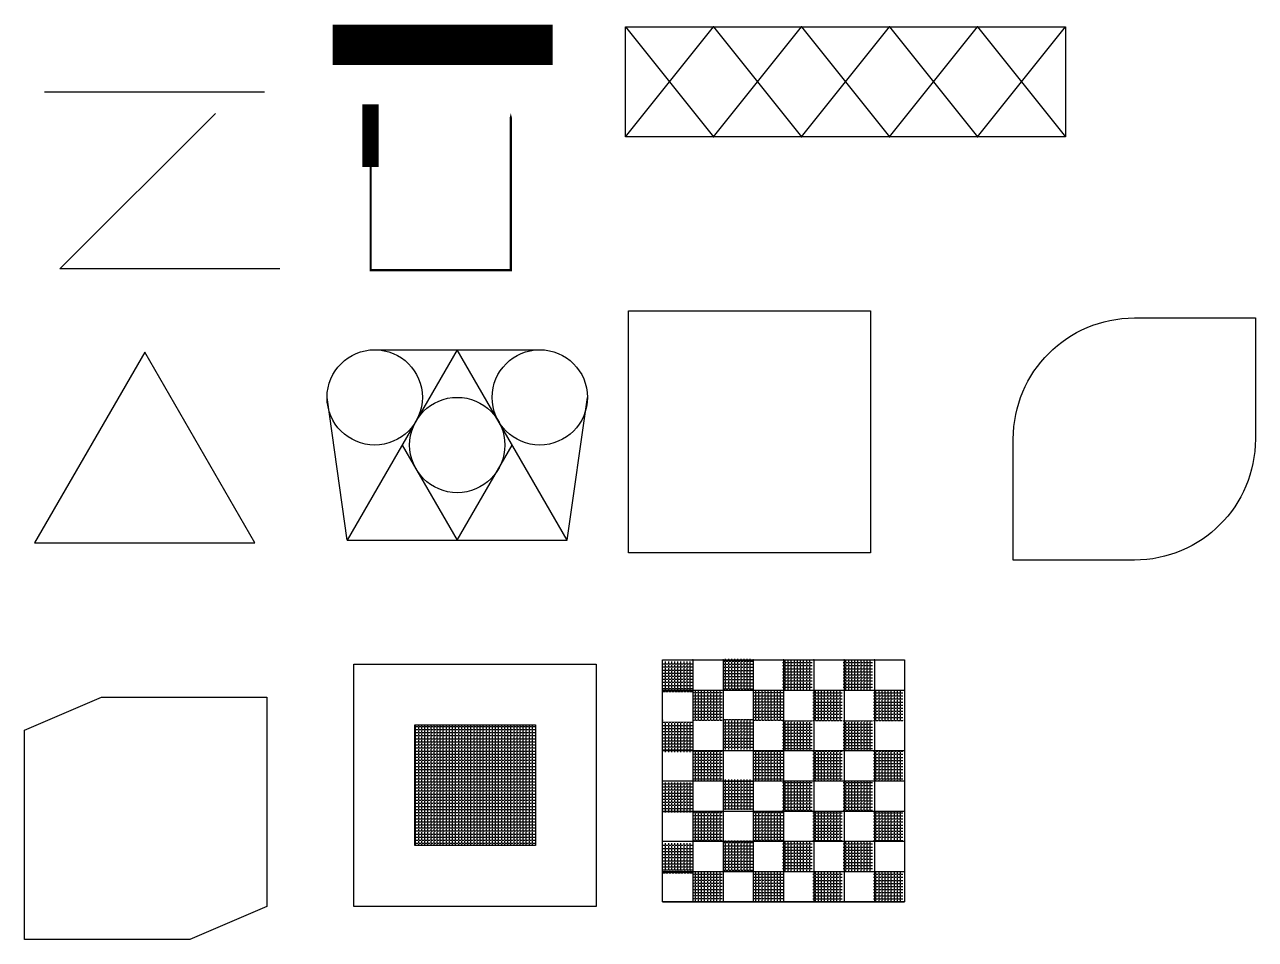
# Model space of a CAD drawing. Header units: millimetres. Extents: x -909 to 1887, y -2363 to -285.
import ezdxf

# ---------------------------------------------------------------- set-up
doc = ezdxf.new("R2010")
doc.units = ezdxf.units.MM
doc.layers.get('0').update_dxf_attribs({"true_color": 0xc2ced6})
pattern_1 = [(0, (0, 0), (0, 6.985), [5.08, -1.905]), (90, (0, 0), (-6.985, 4.277078946022131e-16), [5.08, -1.905])]

msp = doc.modelspace()

# ---------------------------------------------------------------- hatches: boundary and pattern name
h = msp.add_hatch()
h.set_pattern_fill('ANGLE', color=256)
h.set_pattern_definition([(0, (-67.72515197423866, 65.24104543332169), (0, 6.985), [5.08, -1.905]), (90, (-67.72515197423866, 65.24104543332169), (-6.985, 4.277078946022131e-16), [5.08, -1.905])])
h.paths.add_polyline_path([(609.7781372030018, -1731.005386689676), (541.0281372030018, -1731.005386689676), (541.0281372030018, -1799.755386689676), (609.7781372030018, -1799.755386689676)])
h.paths.add_polyline_path([(609.7781372030018, -1868.505386689676), (541.0281372030018, -1868.505386689676), (541.0281372030018, -1937.255386689676), (609.7781372030018, -1937.255386689676)])
h.paths.add_polyline_path([(609.7781372030018, -2006.005386689676), (541.0281372030018, -2006.005386689676), (541.0281372030018, -2074.755386689676), (609.7781372030018, -2074.755386689676)])
h.paths.add_polyline_path([(609.7781372030018, -2143.505386689676), (541.0281372030018, -2143.505386689676), (541.0281372030018, -2212.255386689676), (609.7781372030018, -2212.255386689676)])
h = msp.add_hatch()
h.set_pattern_fill('ANGLE', color=256)
h.set_pattern_definition([(0, (68.75, 71.36655667618606), (0, 6.985), [5.08, -1.905]), (90, (68.75, 71.36655667618606), (-6.985, 4.277078946022131e-16), [5.08, -1.905])])
h.paths.add_polyline_path([(746.2532891772405, -1724.879875446811), (677.5032891772405, -1724.879875446811), (677.5032891772405, -1793.629875446811), (746.2532891772405, -1793.629875446811)])
h.paths.add_polyline_path([(746.2532891772405, -1862.379875446811), (677.5032891772405, -1862.379875446811), (677.5032891772405, -1931.129875446811), (746.2532891772405, -1931.129875446811)])
h.paths.add_polyline_path([(746.2532891772405, -1999.879875446811), (677.5032891772405, -1999.879875446811), (677.5032891772405, -2068.629875446811), (746.2532891772405, -2068.629875446811)])
h.paths.add_polyline_path([(746.2532891772405, -2137.379875446811), (677.5032891772405, -2137.379875446811), (677.5032891772405, -2206.129875446811), (746.2532891772405, -2206.129875446811)])
h = msp.add_hatch()
h.set_pattern_fill('ANGLE', color=256)
h.set_pattern_definition([(0, (203.9610202129875, 68.30379792355984), (0, 6.985), [5.08, -1.905]), (90, (203.9610202129875, 68.30379792355984), (-6.985, 4.277078946022131e-16), [5.08, -1.905])])
h.paths.add_polyline_path([(881.464309390228, -1727.942634199437), (812.714309390228, -1727.942634199437), (812.714309390228, -1796.692634199437), (881.464309390228, -1796.692634199437)])
h.paths.add_polyline_path([(881.464309390228, -1865.442634199437), (812.714309390228, -1865.442634199437), (812.714309390228, -1934.192634199437), (881.464309390228, -1934.192634199437)])
h.paths.add_polyline_path([(881.464309390228, -2002.942634199437), (812.714309390228, -2002.942634199437), (812.714309390228, -2071.692634199438), (881.464309390228, -2071.692634199438)])
h.paths.add_polyline_path([(881.464309390228, -2140.442634199438), (812.714309390228, -2140.442634199438), (812.714309390228, -2209.192634199438), (881.464309390228, -2209.192634199438)])
h = msp.add_hatch()
h.set_pattern_fill('ANGLE', color=256)
h.set_pattern_definition([(0, (341.4610202129875, 68.30379792355984), (0, 6.985), [5.08, -1.905]), (90, (341.4610202129875, 68.30379792355984), (-6.985, 4.277078946022131e-16), [5.08, -1.905])])
h.paths.add_polyline_path([(1018.964309390228, -1727.942634199437), (950.214309390228, -1727.942634199437), (950.214309390228, -1796.692634199437), (1018.964309390228, -1796.692634199437)])
h.paths.add_polyline_path([(1018.964309390228, -1865.442634199437), (950.214309390228, -1865.442634199437), (950.214309390228, -1934.192634199437), (1018.964309390228, -1934.192634199437)])
h.paths.add_polyline_path([(1018.964309390228, -2002.942634199437), (950.214309390228, -2002.942634199437), (950.214309390228, -2071.692634199438), (1018.964309390228, -2071.692634199438)])
h.paths.add_polyline_path([(1018.964309390228, -2140.442634199438), (950.214309390228, -2140.442634199438), (950.214309390228, -2209.192634199438), (1018.964309390228, -2209.192634199438)])
h = msp.add_hatch()
h.set_pattern_fill('ANGLE', color=256)
h.set_pattern_definition(pattern_1)
h.paths.add_polyline_path([(608.7532891772405, -1864.996432122997), (677.5032891772405, -1864.996432122997), (677.5032891772405, -1796.246432122997), (608.7532891772405, -1796.246432122997)])
h.paths.add_polyline_path([(677.5032891772405, -2002.496432122997), (677.5032891772405, -1933.746432122997), (608.7532891772405, -1933.746432122997), (608.7532891772405, -2002.496432122997)])
h.paths.add_polyline_path([(677.5032891772405, -2139.996432122997), (677.5032891772405, -2071.246432122997), (608.7532891772405, -2071.246432122997), (608.7532891772405, -2139.996432122997)])
h.paths.add_polyline_path([(677.5032891772405, -2277.496432122997), (677.5032891772405, -2208.746432122997), (608.7532891772405, -2208.746432122997), (608.7532891772405, -2277.496432122997)])
h = msp.add_hatch()
h.set_pattern_fill('ANGLE', color=256)
h.set_pattern_definition([(0, (137.5, -2.273736754432321e-13), (0, 6.985), [5.08, -1.905]), (90, (137.5, -2.273736754432321e-13), (-6.985, 4.277078946022131e-16), [5.08, -1.905])])
h.paths.add_polyline_path([(815.0032891772405, -1796.246432122997), (746.2532891772405, -1796.246432122997), (746.2532891772405, -1864.996432122997), (815.0032891772405, -1864.996432122997)])
h.paths.add_polyline_path([(815.0032891772405, -1933.746432122997), (746.2532891772405, -1933.746432122997), (746.2532891772405, -2002.496432122997), (815.0032891772405, -2002.496432122997)])
h.paths.add_polyline_path([(815.0032891772405, -2071.246432122997), (746.2532891772405, -2071.246432122997), (746.2532891772405, -2139.996432122997), (815.0032891772405, -2139.996432122997)])
h.paths.add_polyline_path([(815.0032891772405, -2208.746432122997), (746.2532891772405, -2208.746432122997), (746.2532891772405, -2277.496432122997), (815.0032891772405, -2277.496432122997)])
h = msp.add_hatch()
h.set_pattern_fill('ANGLE', color=256)
h.set_pattern_definition([(0, (272.7110202129875, -0.4462020764401586), (0, 6.985), [5.08, -1.905]), (90, (272.7110202129875, -0.4462020764401586), (-6.985, 4.277078946022131e-16), [5.08, -1.905])])
h.paths.add_polyline_path([(950.214309390228, -1796.692634199437), (881.464309390228, -1796.692634199437), (881.464309390228, -1865.442634199437), (950.214309390228, -1865.442634199437)])
h.paths.add_polyline_path([(950.214309390228, -1934.192634199437), (881.464309390228, -1934.192634199437), (881.464309390228, -2002.942634199437), (950.214309390228, -2002.942634199437)])
h.paths.add_polyline_path([(950.214309390228, -2071.692634199438), (881.464309390228, -2071.692634199438), (881.464309390228, -2140.442634199438), (950.214309390228, -2140.442634199438)])
h.paths.add_polyline_path([(950.214309390228, -2209.192634199438), (881.464309390228, -2209.192634199438), (881.464309390228, -2277.942634199438), (950.214309390228, -2277.942634199438)])
h = msp.add_hatch()
h.set_pattern_fill('ANGLE', color=256)
h.set_pattern_definition([(0, (410.2110202129875, -0.4462020764401586), (0, 6.985), [5.08, -1.905]), (90, (410.2110202129875, -0.4462020764401586), (-6.985, 4.277078946022131e-16), [5.08, -1.905])])
h.paths.add_polyline_path([(1087.714309390228, -1796.692634199437), (1018.964309390228, -1796.692634199437), (1018.964309390228, -1865.442634199437), (1087.714309390228, -1865.442634199437)])
h.paths.add_polyline_path([(1087.714309390228, -1934.192634199437), (1018.964309390228, -1934.192634199437), (1018.964309390228, -2002.942634199437), (1087.714309390228, -2002.942634199437)])
h.paths.add_polyline_path([(1087.714309390228, -2071.692634199438), (1018.964309390228, -2071.692634199438), (1018.964309390228, -2140.442634199438), (1087.714309390228, -2140.442634199438)])
h.paths.add_polyline_path([(1087.714309390228, -2209.192634199438), (1018.964309390228, -2209.192634199438), (1018.964309390228, -2277.942634199438), (1087.714309390228, -2277.942634199438)])
h = msp.add_hatch()
h.set_pattern_fill('ANGLE', color=256)
h.set_pattern_definition(pattern_1)
h.paths.add_polyline_path([(251.0197640727836, -1875.725035052651), (-22.98023592721643, -1875.725035052651), (-22.98023592721643, -2149.725035052651), (251.0197640727836, -2149.725035052651)])
h = msp.add_hatch()
h.set_pattern_fill('ANGLE', color=256)
h.set_pattern_definition(pattern_1)
h.paths.add_polyline_path([(251.0197640727836, -1875.725035052651), (-22.98023592721641, -1875.725035052651), (-22.98023592721641, -2149.725035052651), (251.0197640727836, -2149.725035052651)])

# ---------------------------------------------------------------- linework, layer by layer
for p, q in [((455.8271429357569, -289.914882467283), (1455.827142935757, -289.914882467283)), ((455.8271429357569, -539.914882467283), (455.8271429357569, -289.914882467283)), ((455.8271429357569, -289.914882467283), (655.8271429357569, -539.914882467283)), ((455.8271429357569, -539.914882467283), (655.8271429357569, -289.914882467283)), ((655.8271429357569, -289.914882467283), (855.8271429357569, -539.914882467283)), ((655.8271429357569, -539.914882467283), (855.8271429357569, -289.914882467283)), ((855.8271429357569, -289.914882467283), (1055.827142935757, -539.914882467283)), ((855.8271429357569, -539.914882467283), (1055.827142935757, -289.914882467283)), ((1055.827142935757, -289.914882467283), (1255.827142935757, -539.914882467283)), ((1055.827142935757, -539.914882467283), (1255.827142935757, -289.914882467283)), ((1255.827142935757, -289.914882467283), (1455.827142935757, -539.914882467283)), ((1255.827142935757, -539.914882467283), (1455.827142935757, -289.914882467283)), ((1455.827142935757, -289.914882467283), (1455.827142935757, -539.914882467283)), ((-864.5234156592228, -437.5113113869402), (-364.5234156592228, -437.5113113869402)), ((-829.547351499819, -839.8289316044156), (-475.9939609065452, -486.2755410111419)), ((1455.827142935757, -539.914882467283), (455.8271429357569, -539.914882467283)), ((655.8271429357569, -539.914882467283), (455.8271429357569, -539.914882467283)), ((-329.547351499819, -839.8289316044156), (-829.547351499819, -839.8289316044156)), ((-636.5263701034918, -1029.010893460032), (-886.5263701034917, -1462.023595352252)), ((-386.5263701034919, -1462.023595352252), (-636.5263701034918, -1029.010893460032)), ((73.6048179326151, -1023.21661534825), (-176.3951820673848, -1456.22931724047)), ((-113.8951820673849, -1023.216615348251), (73.6048179326151, -1023.21661534825)), ((323.604817932615, -1456.22931724047), (73.6048179326151, -1023.21661534825)), ((73.6048179326151, -1023.21661534825), (261.104817932615, -1023.216615348251)), ((-176.3951820673848, -1456.22931724047), (-222.1483575404396, -1131.469790821305)), ((323.604817932615, -1456.22931724047), (369.3579934056697, -1131.469790821305)), ((-51.39518206738484, -1239.72296629436), (73.60481793261499, -1456.22931724047)), ((73.60481793261499, -1456.22931724047), (198.604817932615, -1239.72296629436)), ((-886.5263701034919, -1462.023595352252), (-386.5263701034919, -1462.023595352252)), ((-176.395182067385, -1456.22931724047), (323.604817932615, -1456.22931724047)), ((540.0032891772405, -1727.496432122997), (1090.003289177241, -1727.496432122997)), ((540.0032891772405, -2277.496432122997), (540.0032891772405, -1727.496432122997)), ((608.7532891772405, -1727.496432122997), (608.7532891772405, -2277.496432122997)), ((677.5032891772405, -1727.496432122997), (677.5032891772405, -2277.496432122997)), ((746.2532891772405, -1727.496432122997), (746.2532891772405, -2277.496432122997)), ((815.0032891772405, -1727.496432122997), (815.0032891772405, -2277.496432122997)), ((883.7532891772405, -1727.496432122997), (883.7532891772405, -2277.496432122997)), ((952.5032891772405, -1727.496432122997), (952.5032891772405, -2277.496432122997)), ((1021.253289177241, -1727.496432122997), (1021.253289177241, -2277.496432122997)), ((1090.003289177241, -1727.496432122997), (1090.003289177241, -2277.496432122997)), ((1090.003289177241, -1727.496432122997), (1090.003289177241, -2277.496432122997)), ((540.0032891772405, -1796.246432122997), (1090.003289177241, -1796.246432122997)), ((540.0032891772405, -1933.746432122997), (1090.003289177241, -1933.746432122997)), ((540.0032891772405, -2002.496432122997), (1090.003289177241, -2002.496432122997)), ((540.0032891772405, -2071.246432122997), (1090.003289177241, -2071.246432122997)), ((540.0032891772405, -2139.996432122997), (1090.003289177241, -2139.996432122997)), ((540.0032891772405, -2208.746432122997), (1090.003289177241, -2208.746432122997)), ((1090.003289177241, -2277.496432122997), (540.0032891772405, -2277.496432122997)), ((540.0032891772405, -2277.496432122997), (1090.003289177241, -2277.496432122997))]:
    msp.add_line(p, q)
at = {"const_width": 91.66730636688669}
msp.add_lwpolyline([(-209.8146152668093, -330.5661232302045), (290.1853847331907, -330.5661232302045)], dxfattribs=at)
msp.add_lwpolyline([(-123.1994428130016, -465.5207652419448, 37, 37, 0), (-123.1994428130016, -608.1143520555579, 5, 5, 0), (-123.1994428130016, -842.3752452360568, 5, 5, 0), (195.2386930352153, -842.3752452360568, 5, 5, 0), (195.2386930352153, -605.5680384239158, 61, 0, 0), (195.2386930352153, -485.8912782020253, 0, 0, 0)], format="xyseb")
for points in [[(462.4925562616386, -934.5887806293176), (1012.492556261639, -934.5887806293176), (1012.492556261639, -1484.588780629318), (462.4925562616386, -1484.588780629318)], [(-160.9802359272164, -1737.725035052651), (389.0197640727836, -1737.725035052651), (389.0197640727836, -2287.725035052651), (-160.9802359272164, -2287.725035052651)], [(-734.3275098905156, -1812.725035052651), (-359.3275098905156, -1812.725035052651), (-359.3275098905156, -2287.725035052651), (-534.3275098905156, -2362.725035052651), (-909.3275098905156, -2362.725035052651), (-909.3275098905156, -1887.725035052651)], [(-22.98023592721643, -1875.725035052651), (251.0197640727836, -1875.725035052651), (251.0197640727836, -2149.725035052651), (-22.98023592721643, -2149.725035052651)]]:
    msp.add_lwpolyline(points, close=True)
msp.add_lwpolyline([(1611.940044278348, -951.0801549108091), (1886.940044278348, -951.0801549108091), (1886.940044278348, -1226.080154910809, -0.414213562373095), (1611.940044278348, -1501.080154910809), (1336.940044278348, -1501.080154910809), (1336.940044278348, -1226.080154910809, -0.414213562373095)], format="xyb", close=True)
for centre in [(-113.8951820673849, -1131.469790821305), (261.104817932615, -1131.469790821305), (73.60481793261508, -1239.72296629436)]:
    msp.add_circle(centre, 108.2531754730547)
for p in [(655.8271429357569, -289.914882467283), (855.8271429357569, -289.914882467283), (1055.827142935757, -289.914882467283), (1255.827142935757, -289.914882467283), (655.8271429357569, -539.914882467283), (855.8271429357569, -539.914882467283), (1055.827142935757, -539.914882467283), (1255.827142935757, -539.914882467283), (608.7532891772405, -1727.496432122997), (677.5032891772405, -1727.496432122997), (746.2532891772405, -1727.496432122997), (815.0032891772405, -1727.496432122997), (883.7532891772405, -1727.496432122997), (952.5032891772405, -1727.496432122997), (1021.253289177241, -1727.496432122997), (540.0032891772405, -1796.246432122997), (1090.003289177241, -1796.246432122997), (540.0032891772405, -1864.996432122997), (1090.003289177241, -1864.996432122997), (540.0032891772405, -1933.746432122997), (1090.003289177241, -1933.746432122997), (540.0032891772405, -2002.496432122997), (1090.003289177241, -2002.496432122997), (540.0032891772405, -2071.246432122997), (1090.003289177241, -2071.246432122997), (540.0032891772405, -2139.996432122997), (1090.003289177241, -2139.996432122997), (540.0032891772405, -2208.746432122997), (1090.003289177241, -2208.746432122997), (608.7532891772405, -2277.496432122997), (608.7532891772405, -2277.496432122997), (677.5032891772405, -2277.496432122997), (677.5032891772405, -2277.496432122997), (746.2532891772405, -2277.496432122997), (746.2532891772405, -2277.496432122997), (815.0032891772405, -2277.496432122997), (815.0032891772405, -2277.496432122997), (883.7532891772405, -2277.496432122997), (883.7532891772405, -2277.496432122997), (952.5032891772405, -2277.496432122997), (952.5032891772405, -2277.496432122997), (1021.253289177241, -2277.496432122997), (1021.253289177241, -2277.496432122997)]:
    msp.add_point(p)

doc.saveas('drawing.dxf')
